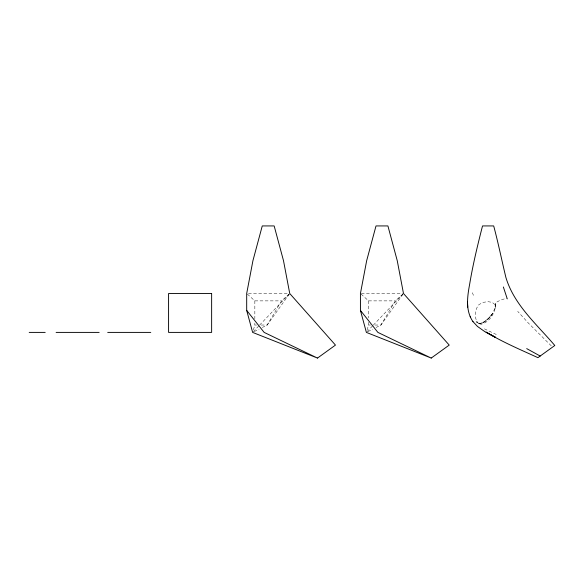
<?xml version="1.0" encoding="UTF-8"?>
<svg xmlns="http://www.w3.org/2000/svg" width="584" height="584" viewBox="0 0 584 584"><rect width="100%" height="100%" fill="white"/><g stroke="black" fill="none" stroke-linecap="round" stroke-linejoin="round"><path stroke-width="0.44" stroke-dasharray="2.92 2.19" d="M495.298 308.425L495.042 304.651L495.56 303.388C495.312 312.265 488.027 322.207 479.004 323.638L483.019 322.609L488.049 318.784L492.874 313.287L488.049 318.784L484.888 321.667L483.019 322.609L481.333 323.412L478.376 323.339L476.048 321.696L478.588 323.521L481.128 324.273C489.939 322.127 495.845 312.17 495.56 303.388L496.918 302.001L499.97 300.38L506.686 298.074M253.368 329.945L254.843 325.032L254.843 323.244M367.117 329.945L368.592 325.032L368.592 322.346M289.109 294.073L281.583 300.877L267.173 325.032L262.326 327.485M402.858 294.073L395.324 300.877L380.921 325.032L376.074 327.485M289.219 294.241L267.173 325.032L260.128 325.032M402.96 294.241L380.921 325.032L373.877 325.032M253.259 331.741L258.924 325.806M259.551 325.149L289.109 294.168M367.007 331.741L372.665 325.806M373.3 325.149L402.858 294.168M254.252 331.581L259.092 329.128M367.993 331.581L372.84 329.128M248.477 293.511L287.948 293.511M361.328 293.511L402.588 293.511M247.317 294.073L254.843 300.877L281.583 300.877M361.058 294.073L368.592 300.877L395.324 300.877M254.843 325.032L256.61 325.032M368.592 325.032L370.351 325.032M484.406 328.88L497.079 334.866M495.042 304.651L492.217 302.388L487.881 301.636L483.092 302.388L478.916 304.651C474.551 309.717 473.719 318.543 478.588 323.521M551.267 345.867L528.608 323.324L517.687 311.345M472.252 292.715L474.369 297.139M368.592 300.877L368.592 317.871M254.843 300.877L254.843 318.769"/><path stroke-width="0.88" d="M473.025 321.726C465.346 310.746 467.309 296.752 469.616 284.43C472.865 264.713 477.581 245.28 482.523 225.928L493.684 225.928C498.269 242.973 501.736 260.281 505.89 277.429C514.081 304.906 536.806 324.324 554.8 345.494L537.937 357.663C520.432 349.67 502.62 342.144 486.136 332.135L495.677 337.428L484.735 331.588L477.471 326.434L472.945 321.594M317.484 358.072L335.471 345.093L289.737 293.511L283.51 260.734L274.166 225.928L262.26 225.928L252.916 260.734L246.689 293.511L246.689 310.403L252.631 332.398L317.484 358.072L264.143 332.398L246.689 310.403M431.226 358.072L449.22 345.093L403.486 293.511L397.259 260.734L387.915 225.928L376.008 225.928L366.657 260.734L360.43 293.511L360.43 310.403L366.38 332.398L431.226 358.072L377.892 332.398L360.43 310.403M29.2 332.398L45.209 332.398M56.108 332.398L99.156 332.398M107.704 332.398L150.76 332.398M526.695 348.611L540.185 356.043M470.193 316.674L470.587 317.36M503.357 286.978L507.27 298.891M467.492 302.089L467.711 307.184M211.634 293.511L168.579 293.511L168.579 332.398L211.634 332.398L211.634 293.511"/></g></svg>
